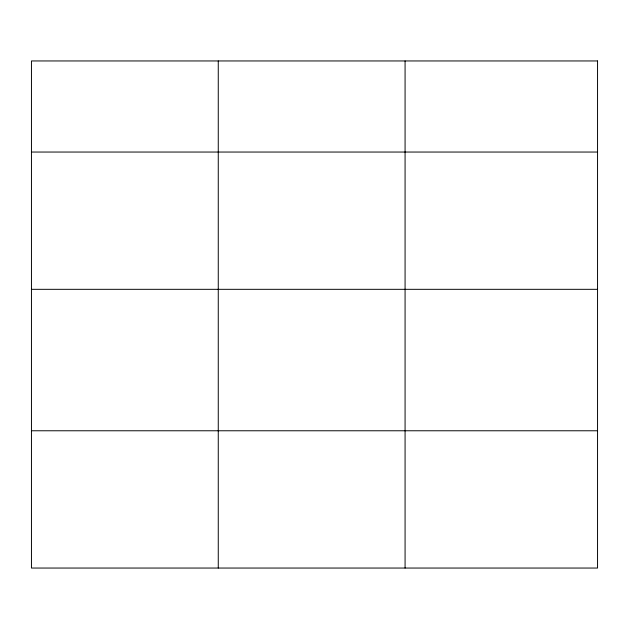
<?xml version="1.0" encoding="UTF-8"?>
<svg xmlns="http://www.w3.org/2000/svg" width="629" height="629" viewBox="0 0 629 629"><rect width="100%" height="100%" fill="white"/><g stroke="black" fill="none" stroke-linecap="round" stroke-linejoin="round"><path stroke-width="0.94" d="M31.45 152.045L597.55 152.045M31.45 289.324L597.55 289.324M31.45 430.771L597.55 430.771M405.076 60.95L405.076 568.05M218.263 60.95L218.263 568.05M597.55 60.95L31.45 60.95L31.45 568.05L597.55 568.05L597.55 60.95"/></g></svg>
